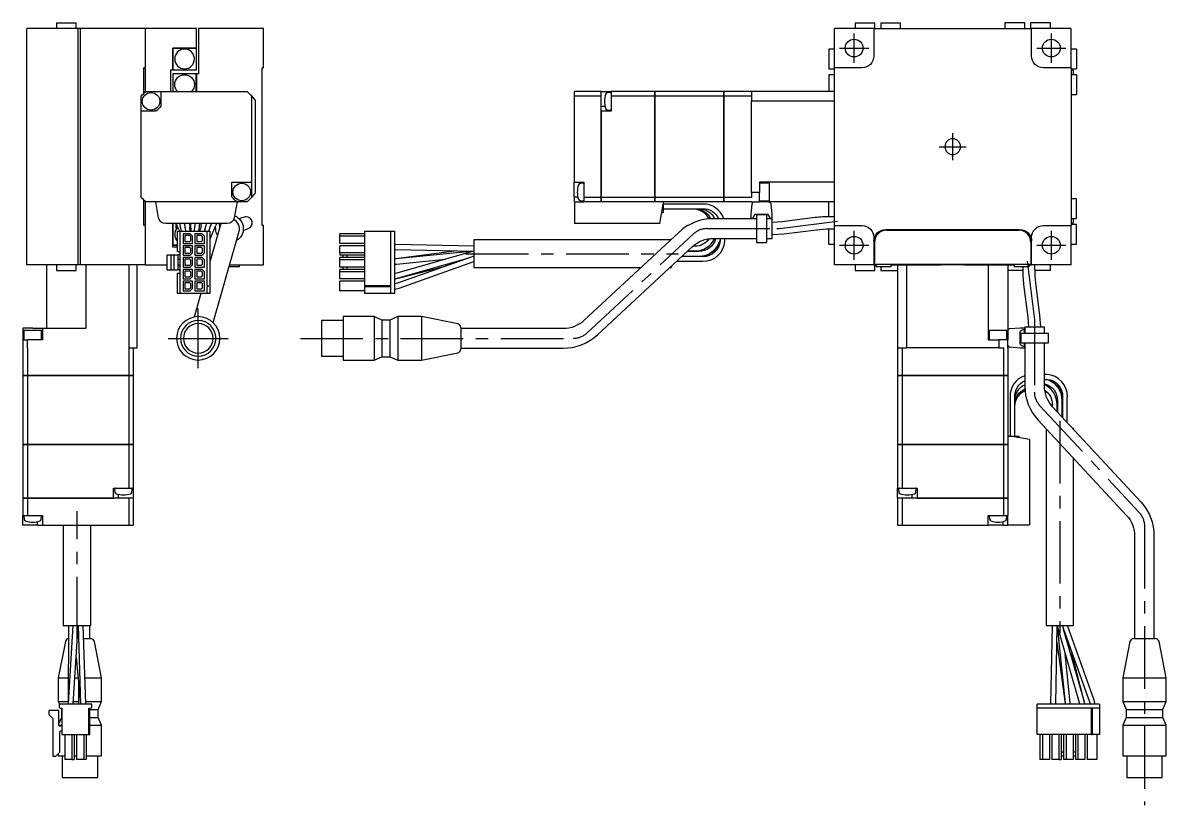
# Model space of a CAD drawing. Extents: x -4 to 604, y -8 to 363.
# Drawn here: x 314.5 to 604.4, y 83.7 to 282.1 of the extents above; entities that cross this region are included whole.
import ezdxf

# ---------------------------------------------------------------- set-up
doc = ezdxf.new("R2010")
doc.units = 0
doc.header["$LTSCALE"] = 0.5
doc.linetypes.add('CENTER', pattern=[50.8, 31.75, -6.35, 6.35, -6.35])
doc.layers.add('MSM_CENTER', color=1, linetype='CENTER')
doc.layers.add('MSM_CONTINUOUS', color=7, linetype='CONTINUOUS')

msp = doc.modelspace()

# ---------------------------------------------------------------- linework, layer by layer
at = {"layer": 'MSM_CENTER'}
for p, q in [((525.25, 272.01), (525.25, 279.41)), ((575.25, 272.01), (575.25, 279.41)), ((521.55, 275.71), (528.95, 275.71)), ((571.55, 275.71), (578.95, 275.71)), ((550.25, 247.31), (550.25, 254.11)), ((546.85, 250.71), (553.65, 250.71)), ((487.97, 229.94), (505.69, 229.94)), ((506.31, 229.98), (521.01, 231.81)), ((525.25, 222.01), (525.25, 229.41)), ((575.25, 222.01), (575.25, 229.41)), ((457.49, 203.44), (484.57, 228.6)), ((426.85, 223.56), (480.73, 223.56)), ((521.55, 225.71), (528.95, 225.71)), ((571.55, 225.71), (578.95, 225.71)), ((358.97, 194.51), (358.97, 209.71)), ((351.37, 202.11), (366.57, 202.11)), ((384.86, 202.11), (454.09, 202.11)), ((577.4, 181.19), (577.4, 127.31)), ((328.24, 125.77), (328.24, 158.25))]:
    msp.add_line(p, q, dxfattribs=at)
at = {"layer": 'MSM_CENTER', "extrusion": (0, 0, -1)}
for p, q in [((569.12, 221.67), (570.99, 206.77)), ((571.02, 206.15), (571.02, 188.42)), ((572.36, 185.02), (597.52, 157.95)), ((598.85, 154.54), (598.85, 83.74))]:
    msp.add_line(p, q, dxfattribs=at)
at = {"layer": 'MSM_CENTER'}
for centre, start, end in [((487.97, 224.94), 90, 132.8984), ((505.69, 234.94), 270, 277.1325), ((454.09, 207.11), 270, 312.8984)]:
    msp.add_arc(centre, 5, start, end, dxfattribs=at)
at = {"layer": 'MSM_CENTER', "extrusion": (0, 0, -1)}
for centre, start, end in [((-566.02, 206.15), 172.8675, 180), ((-576.02, 188.42), 317.1016, 0), ((-593.85, 154.54), 137.1016, 180)]:
    msp.add_arc(centre, 5, start, end, dxfattribs=at)
at = {"layer": 'MSM_CONTINUOUS'}
for p, q in [((323, 282.11), (325.5, 282.11)), ((323, 282.11), (323, 280.71)), ((325.5, 282.11), (328, 282.11)), ((328, 280.71), (328, 282.11)), ((525.5, 282.11), (530.5, 282.11)), ((525.5, 282.11), (525.5, 280.71)), ((530.5, 280.71), (530.5, 282.11)), ((532, 282.11), (537, 282.11)), ((532, 282.11), (532, 280.71)), ((537, 280.71), (537, 282.11)), ((568.5, 282.11), (563.5, 282.11)), ((563.5, 282.11), (563.5, 280.71)), ((568.5, 280.71), (568.5, 282.11)), ((575, 282.11), (570, 282.11)), ((570, 282.11), (570, 280.71)), ((575, 280.71), (575, 282.11)), ((315.5, 220.71), (315.5, 280.71)), ((328.5, 280.71), (315.5, 280.71)), ((328.5, 220.71), (328.5, 280.71)), ((329, 280.71), (328.5, 280.71)), ((329, 280.71), (329, 220.71)), ((345.5, 280.71), (329, 280.71)), ((345.5, 280.71), (345.5, 270.71)), ((345.5, 280.71), (345.5, 270.71)), ((358.5, 280.71), (345.5, 280.71)), ((358.5, 275.71), (358.5, 280.71)), ((359, 280.71), (359, 269.21)), ((375.5, 280.71), (359, 280.71)), ((375.5, 270.71), (375.5, 280.71)), ((520.25, 270.71), (520.25, 280.71)), ((530.25, 280.71), (520.25, 280.71)), ((530.25, 280.71), (530.25, 273.71)), ((530.25, 280.71), (570.25, 280.71)), ((580.25, 280.71), (570.25, 280.71)), ((570.25, 273.71), (570.25, 280.71)), ((580.25, 270.71), (580.25, 280.71)), ((352.5, 275.71), (358.5, 275.71)), ((352.5, 270.21), (352.5, 275.71)), ((352.55, 275.66), (352.5, 275.71)), ((352.55, 275.66), (352.55, 270.21)), ((358.5, 275.66), (352.55, 275.66)), ((358.5, 275.71), (358.5, 275.66)), ((358.5, 270.21), (358.5, 275.66)), ((518.85, 275.46), (518.85, 270.46)), ((520.25, 275.46), (518.85, 275.46)), ((581.65, 275.46), (580.25, 275.46)), ((581.65, 275.46), (581.65, 270.46)), ((345.5, 270.71), (345.2, 270.71)), ((345.2, 264.28), (345.2, 270.71)), ((345.5, 270.71), (345.5, 264.56)), ((352, 270.21), (352.5, 270.21)), ((352, 264.71), (352, 270.21)), ((352.55, 270.21), (352.5, 270.21)), ((352.55, 270.21), (358.5, 270.21)), ((375.5, 270.71), (375.2, 270.71)), ((375.2, 230.71), (375.2, 270.71)), ((518.85, 270.46), (520.25, 270.46)), ((527.25, 270.71), (520.25, 270.71)), ((520.25, 230.71), (520.25, 270.71)), ((580.25, 270.71), (573.25, 270.71)), ((580.25, 270.71), (580.25, 230.71)), ((580.25, 270.46), (581.65, 270.46)), ((580.75, 270.11), (580.25, 270.11)), ((580.75, 270.11), (580.75, 268.96)), ((352.5, 269.21), (352.5, 264.71)), ((358.45, 269.21), (352.5, 269.21)), ((358.45, 264.71), (358.45, 269.21)), ((358.45, 269.21), (358.5, 269.21)), ((358.5, 269.21), (358.5, 264.71)), ((359, 269.21), (358.5, 269.21)), ((518.85, 268.96), (518.85, 264.71)), ((520.25, 268.96), (518.85, 268.96)), ((581.65, 268.96), (580.25, 268.96)), ((581.65, 268.96), (581.65, 263.96)), ((345.66, 264.71), (349.5, 264.71)), ((349.5, 264.71), (371.35, 264.71)), ((349.5, 264.71), (349.5, 260.96)), ((461.14, 264.71), (454.25, 264.71)), ((454.25, 264.71), (454.25, 263.55)), ((461.14, 263.55), (461.14, 264.71)), ((461.15, 264.71), (463.65, 264.71)), ((463.44, 264.44), (462.67, 264.37)), ((474.75, 264.71), (463.65, 264.71)), ((463.65, 264.71), (463.65, 263.55)), ((474.75, 263.55), (474.75, 264.71)), ((474.75, 264.7), (474.76, 264.7)), ((492.25, 264.71), (474.76, 264.71)), ((474.76, 264.71), (474.76, 263.55)), ((492.25, 263.55), (492.25, 264.71)), ((492.25, 264.7), (492.26, 264.7)), ((499.25, 264.71), (492.26, 264.71)), ((492.26, 264.71), (492.26, 263.55)), ((520.25, 264.71), (499.25, 264.71)), ((499.25, 264.71), (499.25, 262.37)), ((580.25, 263.96), (581.65, 263.96)), ((344.5, 259.71), (344.5, 263.55)), ((372.5, 263.55), (372.5, 241.71)), ((373.5, 239.05), (373.5, 262.37)), ((454.25, 263.55), (454.25, 241.71)), ((461.14, 263.55), (454.25, 263.55)), ((461.14, 237.86), (461.14, 263.55)), ((461.15, 260.96), (462.09, 260.96)), ((474.75, 263.55), (463.65, 263.55)), ((463.65, 263.55), (463.65, 259.71)), ((474.75, 237.86), (474.75, 263.55)), ((474.75, 263.54), (474.76, 263.54)), ((492.25, 263.55), (474.76, 263.55)), ((474.76, 263.55), (474.76, 237.86)), ((492.25, 237.86), (492.25, 263.55)), ((492.25, 263.54), (492.26, 263.54)), ((499.25, 263.55), (492.26, 263.55)), ((492.26, 263.55), (492.26, 237.86)), ((499.25, 262.37), (520.25, 262.37)), ((499.25, 239.05), (499.25, 262.37)), ((344.5, 237.86), (344.5, 259.71)), ((348.25, 259.71), (344.5, 259.71)), ((461.15, 259.71), (461.15, 237.86)), ((463.65, 259.71), (461.15, 259.71)), ((462.67, 260.04), (463.44, 259.98)), ((367.5, 241.71), (372.5, 241.71)), ((367.5, 237.96), (367.5, 241.71)), ((372.5, 241.71), (372.5, 237.86)), ((454.25, 241.71), (456.75, 241.71)), ((454.25, 237.96), (454.25, 241.71)), ((456.55, 241.44), (455.78, 241.37)), ((456.75, 241.71), (456.75, 237.86)), ((501.25, 241.71), (501.25, 239.05)), ((520.25, 241.71), (501.25, 241.71)), ((503.75, 241.46), (501.25, 241.46)), ((503.75, 241.46), (503.75, 236.96)), ((454.25, 237.96), (455.2, 237.96)), ((454.25, 237.96), (454.25, 236.71)), ((461.14, 237.86), (456.75, 237.86)), ((456.75, 237.86), (456.75, 236.71)), ((461.14, 236.71), (461.14, 237.86)), ((474.75, 237.86), (461.15, 237.86)), ((461.15, 237.86), (461.15, 236.71)), ((474.75, 237.87), (474.76, 237.87)), ((474.75, 236.71), (474.75, 237.86)), ((492.25, 237.86), (474.76, 237.86)), ((474.76, 237.86), (474.76, 236.71)), ((492.25, 237.87), (492.26, 237.87)), ((492.25, 236.71), (492.25, 237.86)), ((499.25, 237.86), (492.26, 237.86)), ((492.26, 237.86), (492.26, 236.71)), ((501.25, 239.05), (499.25, 239.05)), ((499.25, 239.05), (499.25, 237.86)), ((501.25, 236.71), (501.25, 239.05)), ((345.2, 230.71), (345.2, 237.14)), ((345.5, 236.85), (345.5, 230.71)), ((368.75, 236.71), (345.66, 236.71)), ((348.91, 232.69), (348.2, 236.71)), ((368.8, 236.71), (368.1, 232.69)), ((368.75, 236.71), (368.8, 236.71)), ((371.35, 236.71), (368.8, 236.71)), ((454.35, 236.71), (454.25, 236.71)), ((454.35, 236.71), (454.35, 232.69)), ((454.35, 236.71), (456.75, 236.71)), ((455.78, 237.04), (456.55, 236.98)), ((461.14, 236.71), (456.75, 236.71)), ((474.75, 236.71), (461.15, 236.71)), ((474.75, 236.72), (474.76, 236.72)), ((474.76, 236.71), (474.75, 236.71)), ((492.25, 236.71), (474.76, 236.71)), ((476.25, 232.69), (476.85, 236.11)), ((476.85, 236.71), (476.85, 236.11)), ((486.85, 236.16), (476.85, 236.16)), ((476.85, 236.11), (476.85, 233.91)), ((476.85, 234.96), (486.85, 234.96)), ((484.37, 234.96), (484.61, 234.95)), ((492.25, 236.72), (492.26, 236.72)), ((499.25, 236.71), (492.26, 236.71)), ((499.15, 233.61), (499.39, 236.25)), ((499.25, 236.71), (501.25, 236.71)), ((501.25, 236.96), (503.75, 236.96)), ((520.25, 236.71), (501.25, 236.71)), ((504.12, 236.25), (504.35, 233.61)), ((518.85, 232.95), (518.85, 236.71)), ((581.65, 237.46), (580.25, 237.46)), ((581.65, 232.46), (581.65, 237.46)), ((369.99, 232.66), (369.36, 232.43)), ((370.61, 232.87), (369.99, 232.66)), ((454.35, 232.69), (454.35, 231.21)), ((475.99, 231.21), (476.25, 232.69)), ((476.85, 233.91), (476.47, 233.91)), ((500.5, 232.44), (489.55, 232.44)), ((499.15, 232.51), (499.15, 233.61)), ((499.63, 232.51), (499.15, 232.51)), ((499.5, 232.51), (499.5, 232.44)), ((499.63, 232.51), (500.5, 232.51)), ((500.15, 233.61), (503.36, 233.61)), ((503, 233.44), (500.5, 233.44)), ((500.5, 233.44), (500.5, 226.44)), ((503, 233.44), (503, 226.44)), ((503, 232.51), (503.88, 232.51)), ((504.5, 232.44), (503, 232.44)), ((504.35, 232.51), (503.88, 232.51)), ((504, 232.44), (504, 232.51)), ((504.35, 233.61), (504.35, 232.51)), ((504.5, 227.44), (504.5, 232.44)), ((515.35, 232.73), (507.03, 231.69)), ((515.35, 232.73), (515.36, 232.73)), ((520.25, 232.96), (519.09, 232.96)), ((580.25, 232.46), (581.65, 232.46)), ((580.75, 232.46), (580.75, 231.31)), ((345.5, 230.71), (345.2, 230.71)), ((345.5, 230.71), (345.5, 220.71)), ((345.5, 230.71), (345.5, 220.71)), ((366.32, 231.21), (350.68, 231.21)), ((352.5, 225.21), (352.5, 231.21)), ((352.55, 231.21), (352.55, 225.76)), ((353.25, 231.21), (353.25, 230.01)), ((353.91, 230.01), (353.25, 230.01)), ((354, 229.8), (353.4, 231.21)), ((353.69, 224.12), (353.69, 229.31)), ((353.69, 229.31), (353.99, 229.31)), ((353.99, 229.31), (354.4, 229.31)), ((354, 229.8), (354.21, 229.31)), ((354.75, 229.31), (354.34, 231.21)), ((354.4, 213.46), (354.4, 229.31)), ((354.4, 229.31), (361.26, 229.31)), ((355.66, 230.09), (355.57, 231.21)), ((355.66, 230.09), (355.73, 229.31)), ((356.77, 231.21), (356.86, 230.19)), ((356.93, 229.31), (356.86, 230.19)), ((357.12, 230.01), (356.87, 230.01)), ((357.12, 230.05), (357.09, 231.21)), ((357.12, 230.05), (357.13, 229.31)), ((358.17, 231.21), (357.89, 229.31)), ((359.1, 229.31), (359.38, 231.21)), ((359.4, 229.31), (359.51, 229.88)), ((359.67, 230.76), (359.51, 229.88)), ((359.67, 230.76), (359.76, 231.21)), ((360.68, 229.65), (360.62, 229.31)), ((360.68, 229.65), (360.85, 230.53)), ((360.99, 231.23), (360.85, 230.53)), ((361.26, 215.54), (361.26, 229.31)), ((361.26, 229.31), (361.67, 229.31)), ((361.63, 229.31), (362.05, 230.61)), ((361.67, 229.31), (361.97, 229.31)), ((361.97, 227.36), (363.4, 230.72)), ((361.97, 213.46), (361.97, 229.31)), ((362.3, 231.19), (362.04, 230.58)), ((362.24, 231.21), (362.05, 230.61)), ((363.42, 229.63), (363.34, 230.57)), ((363.61, 231.21), (363.4, 230.72)), ((364.5, 230.62), (363.73, 227.92)), ((364.28, 231.21), (364.37, 230.18)), ((368.54, 226.55), (369.31, 229.25)), ((370.38, 229.51), (371.01, 229.73)), ((371.01, 229.73), (371.63, 229.94)), ((375.5, 230.71), (375.2, 230.71)), ((375.5, 220.71), (375.5, 230.71)), ((401.2, 215.54), (401.2, 229.31)), ((401.2, 229.31), (407.83, 229.31)), ((407.83, 229.31), (408.13, 229.31)), ((407.83, 213.46), (407.83, 229.31)), ((408.13, 229.31), (408.85, 229.31)), ((408.85, 213.46), (408.85, 229.31)), ((475.99, 231.21), (454.35, 231.21)), ((480.9, 229.07), (456.76, 206.64)), ((507.03, 231.69), (504.5, 231.5)), ((507.41, 228.61), (515.73, 229.65)), ((518.85, 225.96), (518.85, 229.86)), ((519.09, 229.86), (520.25, 229.86)), ((520.25, 230.71), (527.25, 230.71)), ((520.25, 220.71), (520.25, 230.71)), ((533.25, 229.71), (567.25, 229.71)), ((533.45, 229.51), (567.05, 229.51)), ((573.25, 230.71), (580.25, 230.71)), ((580.25, 231.31), (580.75, 231.31)), ((581.65, 230.96), (580.25, 230.96)), ((580.25, 220.71), (580.25, 230.71)), ((581.65, 225.96), (581.65, 230.96)), ((355.13, 228.59), (355.13, 226.19)), ((356.93, 228.59), (355.13, 228.59)), ((355.13, 226.19), (357.53, 226.19)), ((356.83, 228.17), (355.58, 228.17)), ((355.58, 228.17), (355.58, 226.7)), ((355.58, 226.7), (356.83, 226.7)), ((357.08, 227.92), (356.83, 228.17)), ((356.83, 226.7), (357.08, 226.95)), ((356.93, 228.59), (357.53, 227.99)), ((357.08, 226.95), (357.08, 227.92)), ((357.53, 226.19), (357.53, 227.99)), ((358.13, 228.59), (358.13, 226.19)), ((359.93, 228.59), (358.13, 228.59)), ((358.13, 226.19), (360.53, 226.19)), ((359.83, 228.17), (358.58, 228.17)), ((358.58, 228.17), (358.58, 226.7)), ((358.58, 226.7), (359.83, 226.7)), ((360.08, 227.92), (359.83, 228.17)), ((359.83, 226.7), (360.08, 226.95)), ((360.53, 227.99), (359.93, 228.59)), ((360.08, 226.95), (360.08, 227.92)), ((360.53, 226.19), (360.53, 227.99)), ((363.73, 227.92), (361.97, 221.76)), ((362.72, 206.13), (368.54, 226.55)), ((394.85, 227.99), (394.85, 228.59)), ((401.2, 228.59), (394.85, 228.59)), ((401.2, 227.99), (394.85, 227.99)), ((394.85, 226.19), (394.85, 227.99)), ((401.2, 226.19), (394.85, 226.19)), ((428.85, 227.06), (428.85, 220.06)), ((478.73, 227.06), (428.85, 227.06)), ((489.55, 227.44), (500.5, 227.44)), ((491.24, 226.86), (491.25, 226.9)), ((491.25, 227.44), (491.25, 226.86)), ((492.45, 226.86), (492.45, 227.44)), ((500.5, 226.44), (503, 226.44)), ((503, 227.44), (504.5, 227.44)), ((504.5, 228.4), (507.41, 228.61)), ((530.25, 227.71), (530.25, 220.71)), ((530.45, 226.51), (530.45, 221.31)), ((570.05, 226.51), (570.05, 221.31)), ((570.25, 220.71), (570.25, 227.71)), ((351.12, 219.46), (351.12, 223.32)), ((351.12, 223.32), (352.14, 223.32)), ((352.14, 219.46), (352.14, 223.32)), ((352.14, 223.32), (352.84, 223.32)), ((352.55, 225.76), (352.5, 225.71)), ((353.69, 225.71), (352.5, 225.71)), ((353.69, 225.21), (352.5, 225.21)), ((352.55, 225.76), (353.69, 225.76)), ((352.84, 219.46), (352.84, 223.32)), ((352.84, 223.32), (353.84, 223.32)), ((353.69, 224.12), (353.99, 224.12)), ((353.84, 219.46), (353.84, 223.32)), ((354.12, 223.32), (353.84, 223.32)), ((353.99, 224.12), (354.4, 224.12)), ((354.12, 223.32), (354.15, 223.32)), ((355.13, 225.59), (355.13, 223.19)), ((357.53, 225.59), (355.13, 225.59)), ((355.13, 223.19), (356.93, 223.19)), ((356.83, 225.17), (355.58, 225.17)), ((355.58, 225.17), (355.58, 223.7)), ((355.58, 223.7), (356.83, 223.7)), ((357.08, 224.92), (356.83, 225.17)), ((356.83, 223.7), (357.08, 223.95)), ((356.93, 223.19), (357.53, 223.79)), ((357.08, 223.95), (357.08, 224.92)), ((357.53, 223.79), (357.53, 225.59)), ((358.13, 225.59), (358.13, 223.19)), ((360.53, 225.59), (358.13, 225.59)), ((358.13, 223.19), (359.93, 223.19)), ((359.83, 225.17), (358.58, 225.17)), ((358.58, 225.17), (358.58, 223.7)), ((358.58, 223.7), (359.83, 223.7)), ((360.08, 224.92), (359.83, 225.17)), ((359.83, 223.7), (360.08, 223.95)), ((360.53, 223.79), (359.93, 223.19)), ((360.08, 223.95), (360.08, 224.92)), ((360.53, 223.79), (360.53, 225.59)), ((394.85, 223.79), (394.85, 225.59)), ((401.2, 225.59), (394.85, 225.59)), ((401.2, 223.79), (394.85, 223.79)), ((394.85, 223.79), (394.85, 223.19)), ((401.2, 223.19), (394.85, 223.19)), ((395.74, 222.59), (395.74, 223.19)), ((396.74, 222.59), (396.74, 223.19)), ((408.96, 225.91), (408.85, 225.91)), ((408.85, 224.61), (408.94, 224.61)), ((408.85, 224.61), (409.01, 224.6)), ((408.94, 224.61), (428.77, 224.21)), ((428.85, 225.51), (408.96, 225.91)), ((424.55, 224.29), (409.1, 222.24)), ((428.73, 224.2), (409.13, 222.24)), ((428.77, 224.21), (409.35, 218.67)), ((428.77, 224.21), (428.77, 224.21)), ((460.16, 202.98), (484.3, 225.4)), ((485.85, 224.16), (482.96, 224.16)), ((483.06, 224.26), (485.85, 224.26)), ((484.85, 225.46), (484.36, 225.46)), ((486.57, 224.31), (485.35, 224.16)), ((485.85, 224.26), (486.57, 224.31)), ((486.57, 224.31), (486.59, 224.32)), ((486.59, 224.32), (486.57, 224.31)), ((518.85, 225.96), (520.25, 225.96)), ((580.25, 225.96), (581.65, 225.96)), ((328.5, 220.71), (315.5, 220.71)), ((320.5, 220.71), (320.5, 204.71)), ((323, 220.71), (323, 219.31)), ((328, 219.31), (328, 220.71)), ((329, 220.71), (328.5, 220.71)), ((345.5, 220.71), (329, 220.71)), ((330.5, 220.71), (330.5, 204.71)), ((341.35, 220.71), (341.35, 199.71)), ((343.5, 199.71), (343.5, 220.71)), ((345.5, 220.71), (351.12, 220.71)), ((353.84, 222.21), (354.12, 222.21)), ((353.84, 220.71), (354.4, 220.71)), ((353.84, 220.56), (354.12, 220.56)), ((354.12, 222.21), (354.4, 222.21)), ((354.12, 220.56), (354.4, 220.56)), ((355.13, 222.59), (355.13, 220.19)), ((357.53, 222.59), (355.13, 222.59)), ((356.83, 222.17), (355.58, 222.17)), ((355.58, 222.17), (355.58, 220.7)), ((355.58, 220.7), (356.83, 220.7)), ((357.08, 221.92), (356.83, 222.17)), ((356.83, 220.7), (357.08, 220.95)), ((356.93, 220.19), (357.53, 220.79)), ((357.08, 220.95), (357.08, 221.92)), ((357.53, 220.79), (357.53, 222.59)), ((358.13, 222.59), (358.13, 220.19)), ((359.93, 222.59), (358.13, 222.59)), ((359.83, 222.17), (358.58, 222.17)), ((358.58, 222.17), (358.58, 220.7)), ((358.58, 220.7), (359.83, 220.7)), ((360.08, 221.92), (359.83, 222.17)), ((359.83, 220.7), (360.08, 220.95)), ((360.53, 221.99), (359.93, 222.59)), ((360.08, 220.95), (360.08, 221.92)), ((360.53, 220.19), (360.53, 221.99)), ((366.87, 220.71), (375.5, 220.71)), ((369.4, 220.21), (369.4, 220.71)), ((401.2, 222.59), (394.85, 222.59)), ((394.85, 221.99), (394.85, 222.59)), ((401.2, 221.99), (394.85, 221.99)), ((394.85, 220.19), (394.85, 221.99)), ((409.13, 222.24), (408.85, 222.22)), ((409.1, 222.24), (408.85, 222.22)), ((408.85, 220.92), (409.26, 220.94)), ((409.26, 220.94), (421.67, 222.19)), ((427.92, 222.61), (409.45, 216.06)), ((409.62, 217.38), (421.93, 220.49)), ((409.7, 217.42), (427.92, 222.61)), ((409.89, 214.83), (428.85, 221.57)), ((428.85, 222.91), (427.92, 222.61)), ((478.85, 220.34), (478.85, 220.06)), ((480.27, 221.66), (486.85, 221.66)), ((486.85, 222.86), (481.56, 222.86)), ((481.67, 222.96), (485.85, 222.96)), ((530.25, 220.71), (520.25, 220.71)), ((525.5, 220.71), (525.5, 219.31)), ((530.25, 221.31), (530.45, 221.31)), ((530.25, 220.71), (530.85, 220.71)), ((530.45, 220.81), (530.45, 221.31)), ((570.05, 220.81), (530.45, 220.81)), ((530.5, 219.31), (530.5, 220.71)), ((530.85, 220.81), (530.85, 220.21)), ((534.65, 220.21), (534.65, 220.81)), ((534.65, 220.71), (544.75, 220.71)), ((536.25, 220.71), (536.25, 199.71)), ((538.59, 199.71), (538.59, 220.71)), ((544.75, 220.71), (544.75, 220.81)), ((544.75, 220.71), (547.25, 220.71)), ((553.25, 220.71), (547.25, 220.71)), ((553.25, 220.71), (555.75, 220.71)), ((555.75, 220.71), (555.75, 220.81)), ((555.75, 220.71), (565.85, 220.71)), ((559.25, 220.71), (559.25, 201.71)), ((564.25, 220.71), (564.25, 201.71)), ((565.85, 220.81), (565.85, 220.21)), ((569.65, 220.21), (569.65, 220.81)), ((569.65, 220.71), (570.25, 220.71)), ((570.05, 221.31), (570.05, 220.81)), ((570.05, 221.31), (570.25, 221.31)), ((580.25, 220.71), (570.25, 220.71)), ((571.1, 219.54), (571.1, 220.71)), ((575, 219.31), (575, 220.71)), ((323, 219.31), (325.5, 219.31)), ((325.5, 219.31), (328, 219.31)), ((351.12, 219.46), (352.14, 219.46)), ((352.14, 219.46), (352.84, 219.46)), ((352.84, 219.46), (353.84, 219.46)), ((353.69, 213.46), (353.69, 218.66)), ((353.69, 218.66), (353.99, 218.66)), ((354.12, 219.46), (353.84, 219.46)), ((353.99, 218.66), (354.4, 218.66)), ((354.12, 219.46), (354.15, 219.46)), ((355.13, 220.19), (356.93, 220.19)), ((355.13, 219.59), (355.13, 217.19)), ((357.53, 219.59), (355.13, 219.59)), ((356.83, 219.17), (355.58, 219.17)), ((355.58, 219.17), (355.58, 217.7)), ((355.58, 217.7), (356.83, 217.7)), ((357.08, 218.92), (356.83, 219.17)), ((356.83, 217.7), (357.08, 217.95)), ((356.93, 217.19), (357.53, 217.79)), ((357.08, 217.95), (357.08, 218.92)), ((357.53, 217.79), (357.53, 219.59)), ((358.13, 220.19), (360.53, 220.19)), ((358.13, 219.59), (358.13, 217.19)), ((359.93, 219.59), (358.13, 219.59)), ((359.83, 219.17), (358.58, 219.17)), ((358.58, 219.17), (358.58, 217.7)), ((358.58, 217.7), (359.83, 217.7)), ((360.08, 218.92), (359.83, 219.17)), ((359.83, 217.7), (360.08, 217.95)), ((360.53, 218.99), (359.93, 219.59)), ((360.08, 217.95), (360.08, 218.92)), ((360.53, 217.19), (360.53, 218.99)), ((367.5, 220.21), (366.73, 220.21)), ((369.4, 220.21), (367.5, 220.21)), ((401.2, 220.19), (394.85, 220.19)), ((401.2, 219.59), (394.85, 219.59)), ((394.85, 218.99), (394.85, 219.59)), ((401.2, 218.99), (394.85, 218.99)), ((394.85, 217.19), (394.85, 218.99)), ((395.74, 219.59), (395.74, 220.19)), ((396.74, 219.59), (396.74, 220.19)), ((409.35, 218.67), (408.85, 218.56)), ((408.85, 217.25), (409.7, 217.42)), ((428.85, 220.06), (471.2, 220.06)), ((478.54, 220.06), (478.85, 220.06)), ((525.5, 219.31), (530.5, 219.31)), ((534.65, 220.21), (530.85, 220.21)), ((532, 220.21), (532, 219.31)), ((532, 219.31), (536.25, 219.31)), ((568.01, 219.31), (564.25, 219.31)), ((569.65, 220.21), (565.85, 220.21)), ((568, 220.21), (568, 219.54)), ((575, 219.31), (571.11, 219.31)), ((355.13, 217.19), (356.93, 217.19)), ((355.13, 216.59), (355.13, 214.19)), ((357.53, 216.59), (355.13, 216.59)), ((356.83, 216.17), (355.58, 216.17)), ((355.58, 216.17), (355.58, 214.7)), ((355.58, 214.7), (356.83, 214.7)), ((357.08, 215.92), (356.83, 216.17)), ((356.83, 214.7), (357.08, 214.95)), ((356.93, 214.19), (357.53, 214.79)), ((357.08, 214.95), (357.08, 215.92)), ((357.53, 214.79), (357.53, 216.59)), ((358.13, 217.19), (360.53, 217.19)), ((360.53, 216.59), (358.13, 216.59)), ((358.13, 216.59), (358.13, 214.19)), ((359.83, 216.17), (358.58, 216.17)), ((358.58, 216.17), (358.58, 214.7)), ((358.58, 214.7), (359.83, 214.7)), ((360.08, 215.92), (359.83, 216.17)), ((359.83, 214.7), (360.08, 214.95)), ((360.08, 214.95), (360.08, 215.92)), ((360.53, 214.19), (360.53, 216.59)), ((361.26, 215.54), (361.36, 215.54)), ((361.36, 215.24), (361.26, 215.24)), ((361.26, 213.46), (361.26, 215.24)), ((401.2, 217.19), (394.85, 217.19)), ((394.85, 214.19), (394.85, 216.59)), ((401.2, 216.59), (394.85, 216.59)), ((401.2, 215.54), (407.83, 215.54)), ((401.2, 215.54), (401.2, 215.24)), ((401.2, 215.24), (407.83, 215.24)), ((401.2, 213.46), (401.2, 215.24)), ((408.85, 217.24), (409.62, 217.38)), ((409.45, 216.06), (408.85, 215.89)), ((409.46, 216.06), (408.85, 215.89)), ((408.85, 214.57), (409.89, 214.83)), ((568.23, 215.8), (568.23, 215.81)), ((568.23, 215.8), (569.27, 207.48)), ((572.35, 207.87), (571.31, 216.18)), ((353.99, 213.46), (353.69, 213.46)), ((354.4, 213.46), (353.99, 213.46)), ((361.26, 213.46), (354.4, 213.46)), ((355.13, 214.19), (356.93, 214.19)), ((359.61, 213.46), (357.91, 207.5)), ((358.13, 214.19), (360.53, 214.19)), ((361.67, 213.46), (361.26, 213.46)), ((361.97, 213.46), (361.67, 213.46)), ((401.2, 214.19), (394.85, 214.19)), ((407.83, 213.46), (401.2, 213.46)), ((408.13, 213.46), (407.83, 213.46)), ((408.85, 213.46), (408.13, 213.46)), ((390.25, 206.61), (390.25, 197.61)), ((395.75, 206.61), (390.25, 206.61)), ((395.75, 207.61), (395.75, 196.61)), ((403.55, 207.61), (395.75, 207.61)), ((403.55, 207.61), (403.55, 196.61)), ((405.55, 206.76), (403.55, 207.61)), ((405.55, 206.76), (405.55, 197.46)), ((407.55, 206.76), (405.55, 206.76)), ((409.55, 207.61), (407.55, 206.76)), ((407.55, 206.76), (407.55, 197.46)), ((409.55, 207.61), (409.55, 196.61)), ((415.55, 207.61), (409.55, 207.61)), ((415.55, 207.61), (415.55, 196.61)), ((424.75, 205.8), (415.55, 207.61)), ((569.27, 207.48), (569.46, 204.96)), ((572.56, 204.96), (572.35, 207.87)), ((314.5, 204.71), (314.5, 201.71)), ((317, 204.71), (314.5, 204.71)), ((314.75, 204.21), (319.25, 204.21)), ((314.75, 204.21), (314.75, 201.71)), ((317, 204.71), (319.5, 204.71)), ((319.25, 201.71), (319.25, 204.21)), ((319.5, 204.71), (319.5, 201.71)), ((319.5, 204.71), (330.5, 204.71)), ((425.55, 204.82), (425.55, 199.4)), ((451.51, 204.61), (425.55, 204.61)), ((559.5, 204.21), (564, 204.21)), ((559.5, 204.21), (559.5, 201.71)), ((564, 201.71), (564, 204.21)), ((564.71, 204.58), (567.35, 204.81)), ((567.35, 204.81), (568.45, 204.81)), ((567.35, 200.6), (567.35, 203.81)), ((567.52, 203.46), (567.52, 200.96)), ((567.52, 203.46), (574.52, 203.46)), ((568.45, 204.81), (568.45, 204.34)), ((568.52, 204.46), (568.45, 204.46)), ((568.45, 203.46), (568.45, 204.34)), ((573.52, 204.96), (568.52, 204.96)), ((568.52, 204.96), (568.52, 203.46)), ((573.52, 203.46), (573.52, 204.96)), ((574.52, 200.96), (574.52, 203.46)), ((314.5, 201.71), (314.5, 199.71)), ((314.5, 201.71), (315.66, 201.71)), ((315.66, 199.71), (315.66, 201.71)), ((319.5, 201.71), (315.66, 201.71)), ((559.25, 201.71), (561.92, 201.71)), ((561.92, 201.71), (561.92, 199.71)), ((564.25, 201.71), (561.92, 201.71)), ((564.25, 199.71), (564.25, 201.71)), ((567.52, 200.96), (574.52, 200.96)), ((568.45, 200.08), (568.45, 200.96)), ((568.45, 200.08), (568.45, 199.61)), ((568.52, 200.96), (568.52, 190)), ((573.52, 190), (573.52, 200.96)), ((314.5, 199.71), (314.5, 192.72)), ((315.66, 199.71), (315.66, 192.72)), ((341.35, 199.71), (341.35, 199.71)), ((341.35, 199.71), (341.35, 192.72)), ((341.35, 199.71), (343.5, 199.71)), ((342.5, 199.71), (342.5, 192.72)), ((390.25, 197.61), (395.75, 197.61)), ((403.55, 196.61), (405.55, 197.46)), ((405.55, 197.46), (407.55, 197.46)), ((407.55, 197.46), (409.55, 196.61)), ((415.55, 196.61), (424.75, 198.41)), ((425.55, 199.61), (451.51, 199.61)), ((536.25, 199.71), (538.59, 199.71)), ((536.25, 199.71), (536.25, 192.72)), ((537.41, 199.71), (537.41, 192.72)), ((561.92, 199.71), (538.59, 199.71)), ((561.92, 199.71), (563.1, 199.71)), ((563.1, 199.71), (563.1, 192.72)), ((564.25, 199.71), (564.25, 192.72)), ((567.35, 199.61), (564.71, 199.84)), ((568.45, 199.61), (567.35, 199.61)), ((568.45, 199.96), (568.52, 199.96)), ((395.75, 196.61), (403.55, 196.61)), ((409.55, 196.61), (415.55, 196.61)), ((314.5, 192.72), (315.66, 192.72)), ((314.5, 192.71), (314.5, 175.22)), ((315.66, 192.71), (314.5, 192.71)), ((314.51, 192.71), (314.51, 192.72)), ((315.66, 192.72), (341.35, 192.72)), ((315.66, 192.71), (315.66, 192.72)), ((315.66, 192.71), (315.66, 175.22)), ((341.35, 192.71), (315.66, 192.71)), ((341.34, 192.71), (341.34, 192.72)), ((341.35, 192.72), (342.5, 192.72)), ((341.35, 192.71), (341.35, 175.22)), ((342.5, 192.71), (341.35, 192.71)), ((342.49, 192.71), (342.49, 192.72)), ((342.5, 192.71), (342.5, 175.22)), ((536.25, 192.72), (537.41, 192.72)), ((536.25, 192.71), (536.25, 175.22)), ((537.41, 192.71), (536.25, 192.71)), ((536.26, 192.71), (536.26, 192.72)), ((537.41, 192.72), (563.1, 192.72)), ((537.41, 192.71), (537.41, 175.22)), ((563.1, 192.71), (537.41, 192.71)), ((537.42, 192.71), (537.42, 192.72)), ((563.1, 192.72), (564.25, 192.72)), ((563.1, 192.71), (563.1, 192.72)), ((563.1, 192.71), (563.1, 175.22)), ((564.25, 192.71), (563.1, 192.71)), ((564.24, 192.71), (564.24, 192.72)), ((564.25, 192.71), (564.25, 175.22)), ((574.1, 192.91), (573.52, 192.91)), ((573.52, 191.71), (574.1, 191.71)), ((574.1, 191.7), (574.06, 191.71)), ((564.8, 187.31), (564.8, 177.31)), ((566, 177.31), (566, 187.31)), ((576.65, 187.02), (576.65, 187.05)), ((576.65, 187.05), (576.65, 187.02)), ((576.7, 186.31), (576.65, 187.02)), ((576.65, 187.02), (576.8, 185.81)), ((576.7, 183.52), (576.7, 186.31)), ((576.8, 186.31), (576.8, 183.41)), ((578, 182.12), (578, 186.31)), ((578.1, 187.31), (578.1, 182.01)), ((579.3, 180.72), (579.3, 187.31)), ((566, 184.83), (566.01, 185.06)), ((575.5, 185.31), (575.5, 184.81)), ((597.98, 160.62), (575.56, 184.75)), ((571.89, 181.35), (594.32, 157.21)), ((564.25, 177.31), (564.85, 177.31)), ((568.27, 176.71), (564.85, 177.31)), ((564.85, 177.31), (567.05, 177.31)), ((567.05, 177.31), (567.05, 176.92)), ((573.9, 179.19), (573.9, 129.31)), ((580.62, 179.31), (580.9, 179.31)), ((580.9, 179), (580.9, 179.31)), ((314.5, 175.22), (315.66, 175.22)), ((314.5, 175.21), (314.5, 161.61)), ((315.66, 175.21), (314.5, 175.21)), ((314.51, 175.21), (314.51, 175.22)), ((315.66, 175.22), (341.35, 175.22)), ((315.66, 175.21), (315.66, 175.22)), ((315.66, 175.21), (315.66, 161.61)), ((341.35, 175.21), (315.66, 175.21)), ((341.34, 175.21), (341.34, 175.22)), ((341.35, 175.22), (342.5, 175.22)), ((341.35, 175.21), (341.35, 164.11)), ((342.5, 175.21), (341.35, 175.21)), ((342.49, 175.21), (342.49, 175.22)), ((342.5, 175.21), (342.5, 164.11)), ((536.25, 175.22), (537.41, 175.22)), ((536.25, 175.21), (536.25, 164.11)), ((537.41, 175.21), (536.25, 175.21)), ((536.26, 175.21), (536.26, 175.22)), ((537.41, 175.22), (563.1, 175.22)), ((537.41, 175.21), (537.41, 164.11)), ((563.1, 175.21), (537.41, 175.21)), ((537.42, 175.21), (537.42, 175.22)), ((563.1, 175.22), (564.25, 175.22)), ((563.1, 175.21), (563.1, 175.22)), ((563.1, 175.21), (563.1, 161.61)), ((564.25, 175.21), (563.1, 175.21)), ((564.24, 175.21), (564.24, 175.22)), ((564.25, 175.22), (564.25, 175.21)), ((564.25, 175.21), (564.25, 161.61)), ((569.75, 176.44), (568.27, 176.71)), ((569.75, 176.44), (569.75, 154.81)), ((580.9, 129.31), (580.9, 171.65)), ((337.5, 164.11), (341.35, 164.11)), ((337.5, 161.61), (337.5, 164.11)), ((337.77, 163.89), (337.84, 163.12)), ((338.75, 161.61), (338.75, 162.54)), ((341.35, 164.11), (342.5, 164.11)), ((342.17, 163.12), (342.23, 163.89)), ((342.5, 164.11), (342.5, 161.61)), ((536.25, 164.11), (537.41, 164.11)), ((536.25, 161.61), (536.25, 164.11)), ((536.52, 163.89), (536.59, 163.12)), ((537.41, 164.11), (541.25, 164.11)), ((540, 161.61), (540, 162.54)), ((540.92, 163.12), (540.99, 163.89)), ((541.25, 164.11), (541.25, 161.61)), ((314.5, 161.61), (315.66, 161.61)), ((314.5, 161.6), (314.5, 157.21)), ((315.66, 161.6), (314.5, 161.6)), ((315.66, 161.61), (337.5, 161.61)), ((315.66, 161.6), (315.66, 157.21)), ((341.35, 161.6), (315.66, 161.6)), ((341.35, 161.6), (341.35, 154.71)), ((342.5, 161.6), (341.35, 161.6)), ((342.5, 161.6), (342.5, 154.71)), ((536.25, 161.6), (536.25, 154.71)), ((537.41, 161.6), (536.25, 161.6)), ((537.41, 161.6), (537.41, 154.71)), ((563.1, 161.6), (537.41, 161.6)), ((541.25, 161.61), (563.1, 161.61)), ((563.1, 161.61), (564.25, 161.61)), ((563.1, 161.6), (563.1, 157.21)), ((564.25, 161.6), (563.1, 161.6)), ((564.25, 161.6), (564.25, 157.21)), ((314.5, 157.21), (315.66, 157.21)), ((314.5, 154.71), (314.5, 157.21)), ((314.77, 157), (314.84, 156.23)), ((315.66, 157.21), (319.5, 157.21)), ((319.17, 156.23), (319.23, 157)), ((319.5, 157.21), (319.5, 154.71)), ((559.25, 157.21), (563.1, 157.21)), ((559.25, 154.71), (559.25, 157.21)), ((559.52, 157), (559.59, 156.23)), ((563.1, 157.21), (564.25, 157.21)), ((563.92, 156.23), (563.99, 157)), ((564.25, 154.81), (564.25, 157.21)), ((318.25, 154.71), (314.5, 154.71)), ((318.25, 154.71), (318.25, 155.65)), ((318.25, 154.71), (319.5, 154.71)), ((319.5, 154.71), (341.35, 154.71)), ((324.74, 154.71), (324.74, 129.31)), ((331.74, 129.31), (331.74, 154.71)), ((341.35, 154.71), (342.5, 154.71)), ((536.25, 154.71), (537.41, 154.71)), ((537.41, 154.71), (559.25, 154.71)), ((563, 154.71), (559.25, 154.71)), ((563, 154.71), (563, 155.65)), ((563, 154.71), (564.25, 154.71)), ((564.25, 154.81), (568.27, 154.81)), ((564.25, 154.81), (564.25, 154.71)), ((568.27, 154.81), (569.75, 154.81)), ((596.35, 151.97), (596.35, 126.01)), ((601.35, 126.01), (601.35, 151.97)), ((324.74, 129.31), (328.24, 129.31)), ((326.11, 129.31), (325.95, 109.64)), ((327.2, 129.31), (325.96, 109.51)), ((327.26, 109.43), (328.5, 129.29)), ((328.24, 129.31), (331.74, 129.31)), ((328.5, 129.29), (329.15, 109.38)), ((330.45, 109.42), (329.8, 129.31)), ((331.47, 126.01), (331.47, 129.31)), ((573.9, 129.31), (580.9, 129.31)), ((575.45, 129.31), (575.06, 109.42)), ((576.36, 109.39), (576.75, 129.22)), ((576.75, 129.22), (582.29, 109.8)), ((576.75, 129.22), (576.75, 129.22)), ((576.76, 129.18), (578.72, 109.59)), ((578.05, 129.31), (578.35, 128.37)), ((578.35, 128.37), (584.9, 109.9)), ((583.54, 110.16), (578.35, 128.37)), ((586.13, 110.34), (579.39, 129.31)), ((325.28, 125.2), (323.47, 116.01)), ((329.91, 126.01), (331.68, 126.01)), ((334.47, 116.01), (332.66, 125.2)), ((576.67, 125.01), (578.72, 109.55)), ((595.16, 125.2), (593.35, 116.01)), ((596.14, 126.01), (601.57, 126.01)), ((604.35, 116.01), (602.55, 125.2)), ((580.02, 109.72), (578.78, 122.12)), ((583.58, 110.07), (580.47, 122.38)), ((327.99, 121.15), (329.12, 109.59)), ((323.47, 116.01), (326, 116.01)), ((323.47, 116.01), (323.47, 110)), ((327.67, 116.01), (328.5, 116.01)), ((330.24, 116.01), (334.47, 116.01)), ((334.47, 110), (334.47, 116.01)), ((593.35, 116.01), (604.35, 116.01)), ((593.35, 116.01), (593.35, 110)), ((604.35, 110), (604.35, 116.01)), ((328.61, 114.83), (328.65, 109.97)), ((583.71, 109.3), (583.54, 110.16)), ((586.39, 109.3), (586.13, 110.34)), ((321.12, 107.76), (321.12, 106.76)), ((323.65, 107.76), (321.12, 107.76)), ((323.47, 110), (326, 110)), ((323.47, 110), (323.77, 109.31)), ((323.65, 103.91), (323.65, 107.76)), ((323.69, 109.31), (323.69, 108.59)), ((331.97, 109.31), (323.69, 109.31)), ((323.99, 108.29), (324.4, 108.29)), ((324.2, 108.29), (324.32, 108)), ((324.32, 108), (324.4, 108)), ((324.32, 108), (324.32, 106)), ((324.4, 108.29), (324.4, 101.66)), ((325.95, 109.64), (325.95, 109.31)), ((325.96, 109.51), (325.95, 109.3)), ((327.26, 109.31), (327.26, 109.43)), ((327.27, 109.43), (327.3, 110.09)), ((327.27, 109.31), (327.27, 109.43)), ((327.3, 110), (328.65, 110)), ((328.65, 109.97), (328.65, 109.31)), ((329.12, 109.59), (329.14, 109.31)), ((329.15, 109.38), (329.15, 109.31)), ((330.43, 110), (334.47, 110)), ((330.45, 109.31), (330.45, 109.42)), ((331.26, 101.66), (331.26, 108.29)), ((331.26, 108.29), (331.67, 108.29)), ((331.51, 101.66), (331.51, 108.29)), ((331.51, 108), (333.62, 108)), ((331.97, 108.59), (331.97, 109.31)), ((333.62, 108), (334.47, 110)), ((333.62, 106), (333.62, 108)), ((571.65, 108.59), (571.65, 109.31)), ((587.5, 109.31), (571.65, 109.31)), ((571.65, 108.29), (571.65, 108.59)), ((587.5, 108.29), (571.65, 108.29)), ((571.65, 101.66), (571.65, 108.29)), ((575.06, 109.42), (575.05, 109.31)), ((576.35, 109.31), (576.36, 109.39)), ((576.36, 109.31), (576.36, 109.46)), ((578.72, 109.59), (578.74, 109.31)), ((578.72, 109.55), (578.74, 109.31)), ((580.05, 109.31), (580.02, 109.72)), ((582.29, 109.8), (582.4, 109.31)), ((583.72, 109.3), (583.58, 110.07)), ((584.9, 109.91), (585.07, 109.31)), ((584.9, 109.9), (585.07, 109.31)), ((585.42, 101.66), (585.42, 108.29)), ((585.72, 101.66), (585.72, 108.29)), ((587.5, 109.31), (587.5, 108.59)), ((587.5, 108.59), (587.5, 108.29)), ((587.5, 108.29), (587.5, 101.66)), ((593.35, 110), (604.35, 110)), ((593.35, 110), (594.2, 108)), ((594.2, 108), (603.5, 108)), ((594.2, 108), (594.2, 106)), ((603.5, 108), (604.35, 110)), ((603.5, 106), (603.5, 108)), ((321.12, 106.76), (322.14, 105.74)), ((322.14, 105.74), (322.14, 96.2)), ((324.32, 106), (323.65, 104.43)), ((324.32, 106), (324.4, 106)), ((331.51, 106), (333.62, 106)), ((334.47, 104), (333.62, 106)), ((594.2, 106), (593.35, 104)), ((594.2, 106), (603.5, 106)), ((604.35, 104), (603.5, 106)), ((323.65, 104), (324.4, 104)), ((324.15, 103.76), (323.8, 103.76)), ((323.84, 97.2), (323.84, 102.33)), ((324.12, 102.61), (324.15, 102.61)), ((324.4, 103.76), (324.15, 103.76)), ((324.15, 102.61), (324.4, 102.61)), ((324.4, 101.66), (331.26, 101.66)), ((325.13, 101.66), (325.13, 95.31)), ((326.93, 101.66), (326.93, 95.31)), ((327.53, 101.66), (327.53, 95.31)), ((328.13, 101.66), (328.13, 95.31)), ((329.93, 101.66), (329.93, 95.31)), ((330.53, 101.66), (330.53, 95.31)), ((331.26, 101.66), (331.36, 101.66)), ((331.36, 101.66), (331.51, 101.66)), ((331.51, 104), (334.47, 104)), ((334.47, 96.21), (334.47, 104)), ((585.42, 101.66), (571.65, 101.66)), ((572.37, 101.66), (572.37, 95.31)), ((572.97, 101.66), (572.97, 95.31)), ((574.77, 101.66), (574.77, 95.31)), ((575.37, 101.66), (575.37, 95.31)), ((577.17, 101.66), (577.17, 95.31)), ((577.77, 101.66), (577.77, 95.31)), ((578.37, 101.66), (578.37, 95.31)), ((578.97, 101.66), (578.97, 95.31)), ((580.77, 101.66), (580.77, 95.31)), ((581.37, 101.66), (581.37, 95.31)), ((581.97, 101.66), (581.97, 95.31)), ((583.77, 101.66), (583.77, 95.31)), ((584.37, 101.66), (584.37, 95.31)), ((585.42, 101.66), (585.72, 101.66)), ((587.5, 101.66), (585.72, 101.66)), ((586.77, 101.66), (586.77, 95.31)), ((593.35, 104), (604.35, 104)), ((593.35, 104), (593.35, 96.21)), ((604.35, 96.21), (604.35, 104)), ((322.14, 96.2), (322.84, 96.2)), ((322.84, 96.2), (323.84, 97.2)), ((323.47, 96.83), (323.47, 96.21)), ((323.47, 96.21), (325.13, 96.21)), ((324.47, 96.21), (324.47, 90.71)), ((327.53, 96.21), (328.13, 96.21)), ((330.53, 96.21), (334.47, 96.21)), ((333.47, 90.71), (333.47, 96.21)), ((578.37, 97.2), (577.77, 97.2)), ((578.37, 96.2), (577.77, 96.2)), ((581.37, 97.2), (580.77, 97.2)), ((581.37, 96.2), (580.77, 96.2)), ((593.35, 96.21), (604.35, 96.21)), ((594.35, 96.21), (594.35, 90.71)), ((603.35, 90.71), (603.35, 96.21)), ((326.93, 95.31), (325.13, 95.31)), ((326.93, 95.31), (327.53, 95.31)), ((329.93, 95.31), (328.13, 95.31)), ((330.53, 95.31), (329.93, 95.31)), ((572.97, 95.31), (572.37, 95.31)), ((574.77, 95.31), (572.97, 95.31)), ((577.17, 95.31), (575.37, 95.31)), ((577.17, 95.31), (577.77, 95.31)), ((578.97, 95.31), (578.37, 95.31)), ((580.77, 95.31), (578.97, 95.31)), ((581.97, 95.31), (581.37, 95.31)), ((583.77, 95.31), (581.97, 95.31)), ((586.77, 95.31), (584.37, 95.31)), ((324.47, 90.71), (333.47, 90.71)), ((594.35, 90.71), (603.35, 90.71))]:
    msp.add_line(p, q, dxfattribs=at)
at = {"layer": 'MSM_CONTINUOUS', "extrusion": (0, 0, -1)}
for centre, radius in [((-355.5, 272.96), 2.5), ((-550.25, 250.71), 2), ((-358.97, 202.11), 5.5), ((-358.97, 202.11), 4.5), ((-358.97, 202.11), 3.75)]:
    msp.add_circle(centre, radius, dxfattribs=at)
at = {"layer": 'MSM_CONTINUOUS'}
for centre, radius in [((525.25, 275.71), 2.25), ((575.25, 275.71), 2.25), ((347, 262.21), 2.23), ((370, 239.21), 2.23), ((525.25, 225.71), 2.25), ((575.25, 225.71), 2.25)]:
    msp.add_circle(centre, radius, dxfattribs=at)
at = {"layer": 'MSM_CONTINUOUS', "extrusion": (0, 0, -1)}
for centre, radius, start, end in [((-527.25, 273.71), 3, 180, 270), ((-573.25, 273.71), 3, 270, 0), ((-355.5, 266.46), 2.5, 315.573, 224.427), ((-358.5, 250.71), 19, 42.5374, 47.4636), ((-358.5, 250.71), 19, 132.5364, 137.4636), ((-358.5, 250.71), 19, 132.5369, 135.5884), ((-358.5, 250.71), 19, 135.5884, 142.1364), ((-335.46, 273.75), 19, 222.3336, 227.6664), ((-358.5, 250.71), 19, 312.5374, 317.4626), ((-381.55, 250.75), 19, 312.3336, 317.6664), ((-358.5, 250.71), 19, 222.5364, 227.4626), ((-358.5, 250.71), 19, 217.8636, 222.5369), ((-484.41, 230.57), 4.39, 89.8692, 155.5025), ((-484.9, 230.6), 4.36, 89.4143, 155.3282), ((-485.97, 230.67), 4.29, 88.4433, 155.7761), ((-487.04, 230.75), 4.22, 87.4296, 156.3455), ((-503.62, 236.21), 0.5, 90, 175), ((-350.68, 233.01), 1.8, 270, 350), ((-366.32, 233.01), 1.8, 190, 270), ((-366.9, 229.94), 3.5, 111.4615, 240.3264), ((-366.9, 229.94), 3.5, 331.4958, 355), ((-519.05, 202.56), 27.29, 83.0127, 90.0798), ((-527.25, 227.71), 3, 90, 180), ((-533.25, 226.71), 3, 0, 90), ((-567.25, 226.71), 3, 90, 180), ((-573.25, 227.71), 3, 0, 90), ((-489.52, 219.72), 7.72, 47.4429, 90.2099), ((-484.9, 229.81), 4.36, 214.1184, 270.5686), ((-485.97, 228.44), 4.29, 193.5879, 271.5108), ((-485.96, 228.3), 5.45, 203.9954, 268.8909), ((-487.04, 227.07), 4.22, 182.931, 272.4936), ((-484.3, 229.19), 4.37, 205.1376, 217.0419), ((-354.15, 223.57), 0.25, 180, 270), ((-354.15, 219.21), 0.25, 90, 180), ((-598.4, 219.5), 27.29, 353.0127, 0.0798), ((-361.36, 215.39), 0.15, 90, 270), ((-451.54, 212.32), 7.72, 227.4429, 270.2099), ((-564.75, 204.08), 0.5, 0, 85), ((-570.22, 187.5), 4.22, 357.4296, 66.3455), ((-573.89, 187.49), 4.22, 92.931, 182.4936), ((-572.66, 186.41), 5.45, 113.9954, 178.8909), ((-570.29, 186.42), 4.29, 358.4433, 65.7761), ((-570.36, 185.35), 4.36, 359.4143, 65.3282), ((-570.39, 184.86), 4.39, 359.8692, 65.5025), ((-572.52, 186.42), 4.29, 103.5879, 181.5108), ((-581.24, 189.97), 7.72, 317.4429, 0.2099), ((-571.15, 185.35), 4.36, 124.1184, 180.5686), ((-571.77, 184.75), 4.37, 115.1376, 127.0419), ((-588.64, 151.99), 7.72, 137.4429, 180.2099), ((-323.8, 103.91), 0.15, 270, 0), ((-324.12, 102.33), 0.28, 0, 90)]:
    msp.add_arc(centre, radius, start, end, dxfattribs=at)
at = {"layer": 'MSM_CONTINUOUS'}
for centre, radius, start, end in [((467.95, 262.21), 6, 162.3708, 197.6292), ((462.71, 263.87), 0.5, 95, 162.3708), ((463.45, 264.24), 0.2, 0, 95), ((462.71, 260.54), 0.5, 197.6292, 265), ((463.45, 260.18), 0.2, 265, 0), ((461.06, 239.21), 6, 162.3708, 197.6292), ((455.82, 240.87), 0.5, 95, 162.3708), ((456.56, 241.24), 0.2, 18.1949, 95), ((455.82, 237.54), 0.5, 197.6292, 265), ((456.56, 237.18), 0.2, 265, 341.8051), ((487.05, 230.75), 5.41, 18.1757, 92.0343), ((499.88, 236.21), 0.5, 90, 175), ((366.9, 229.94), 2.5, 344.0889, 65.5449), ((371.12, 231.41), 1.55, 90, 109.2361), ((371.12, 231.41), 1.55, 289.2361, 90), ((489.52, 219.73), 12.71, 89.8596, 132.7047), ((501.25, 232.44), 1.6, 133.2544, 177.6569), ((502.31, 232.4), 1.6, 3.8532, 48.9936), ((519.06, 202.46), 30.5, 89.9405, 96.9901), ((355.5, 228.46), 2.5, 133.1674, 223.5589), ((366.9, 229.94), 2.5, 149.4613, 164.0889), ((533.45, 226.51), 3, 90, 180), ((567.05, 226.51), 3, 0, 90), ((484.88, 229.84), 5.59, 269.7079, 334.4798), ((485.93, 228.53), 5.57, 269.2277, 342.6191), ((487.05, 227.06), 5.41, 267.9067, 357.8727), ((598.5, 219.51), 30.5, 179.9405, 186.9901), ((424.55, 204.82), 1, 360, 78.8813), ((451.54, 212.32), 12.71, 269.8596, 312.7047), ((568.56, 202.76), 1.6, 93.8532, 138.9936), ((564.75, 200.34), 0.5, 180, 265), ((568.52, 201.7), 1.6, 223.2544, 267.6569), ((424.55, 199.4), 1, 281.1187, 360), ((570.21, 187.5), 5.41, 108.1757, 182.0343), ((573.9, 187.5), 5.41, 357.9067, 87.8727), ((572.44, 186.38), 5.57, 359.2277, 72.6191), ((581.23, 189.97), 12.71, 179.8596, 222.7047), ((571.12, 185.34), 5.59, 359.7079, 64.4798), ((337.97, 163.91), 0.2, 90, 185), ((338.34, 163.17), 0.5, 185, 252.3708), ((340, 168.41), 6, 252.3708, 287.6292), ((341.67, 163.17), 0.5, 287.6292, 355), ((342.04, 163.91), 0.2, 355, 90), ((536.72, 163.91), 0.2, 90, 185), ((537.09, 163.17), 0.5, 185, 252.3708), ((538.75, 168.41), 6, 252.3708, 287.6292), ((540.42, 163.17), 0.5, 287.6292, 355), ((540.79, 163.91), 0.2, 355, 90), ((588.65, 152), 12.71, 359.8596, 42.7047), ((314.97, 157.02), 0.2, 108.1949, 185), ((319.04, 157.02), 0.2, 355, 71.8051), ((559.72, 157.02), 0.2, 108.1949, 185), ((563.79, 157.02), 0.2, 355, 71.8051), ((315.34, 156.28), 0.5, 185, 252.3708), ((317, 161.52), 6, 252.3708, 287.6292), ((318.67, 156.28), 0.5, 287.6292, 355), ((560.09, 156.28), 0.5, 185, 252.3708), ((561.75, 161.52), 6, 252.3708, 287.6292), ((563.42, 156.28), 0.5, 287.6292, 355), ((326.26, 125.01), 1, 100.2037, 168.8813), ((331.68, 125.01), 1, 11.1187, 90), ((596.14, 125.01), 1, 90, 168.8813), ((601.57, 125.01), 1, 11.1187, 90), ((323.99, 108.59), 0.3, 180, 270), ((331.67, 108.59), 0.3, 270, 360)]:
    msp.add_arc(centre, radius, start, end, dxfattribs=at)

doc.saveas('drawing.dxf')
